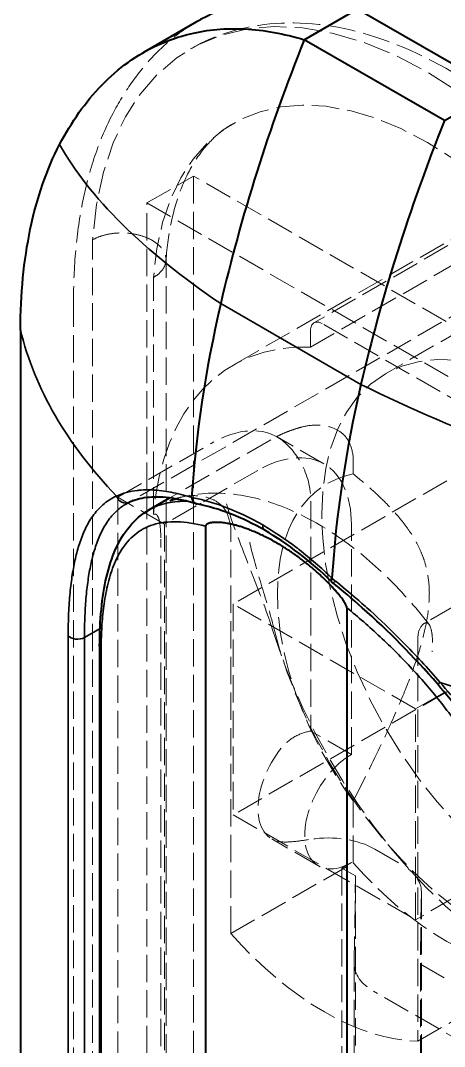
# Model space of a CAD drawing. Header units: millimetres. Extents: x 0 to 2378, y 0 to 1682.
# Drawn here: x 2203.35 to 2208.48, y 1419.48 to 1431.89 of the extents above; entities that cross this region are included whole.
import ezdxf

# ---------------------------------------------------------------- set-up
doc = ezdxf.new("R2010")
doc.units = ezdxf.units.MM
doc.header["$LTSCALE"] = 2
doc.linetypes.add('DASHED', pattern=[0.2067, 0.1654, -0.0413])
for name, color, linetype, lineweight, true_color in [('가려진 것(ISO)', 2, 'DASHED', 18, 0xffff00), ('가시적인 것(ISO)', 3, 'Continuous', 40, 0x00ff00), ('가시적인 좁은 것(ISO)', 3, 'Continuous', 35, 0x00ff00)]:
    doc.layers.add(name, color=color, linetype=linetype, lineweight=lineweight, true_color=true_color)

msp = doc.modelspace()

# ---------------------------------------------------------------- linework, layer by layer
at = {"layer": '가려진 것(ISO)'}
for p, q in [((2210.7658, 1430.4521), (2206.905, 1428.2288)), ((2204.8835, 1429.6783), (2205.4491, 1430.004)), ((2205.4491, 1430.004), (2205.4491, 1398.6102)), ((2212.2374, 1426.0949), (2205.4491, 1430.004)), ((2206.8634, 1427.936), (2210.1585, 1429.8335)), ((2204.8835, 1426.2082), (2204.8835, 1429.6783)), ((2204.8835, 1429.6783), (2211.6717, 1425.7692)), ((2209.2226, 1429.6145), (2205.9275, 1427.717)), ((2204.2273, 1400.1322), (2204.2273, 1429.2327)), ((2205.115, 1399.9075), (2205.115, 1428.9941)), ((2209.5699, 1428.8806), (2204.6304, 1426.0361)), ((2204.9627, 1425.9109), (2204.9627, 1428.7775)), ((2203.9961, 1428.5099), (2203.9961, 1399.9436)), ((2209.0986, 1428.3784), (2207.7692, 1427.6129)), ((2206.8634, 1428.137), (2206.8634, 1427.936)), ((2209.5504, 1426.7531), (2207.0048, 1428.219)), ((2204.5299, 1426.1186), (2205.6613, 1426.7701)), ((2206.3833, 1426.8148), (2205.1599, 1426.1103)), ((2207.0254, 1426.5228), (2206.4597, 1426.8486)), ((2207.3812, 1426.4002), (2207.3812, 1426.5688)), ((2206.227, 1426.4444), (2205.0956, 1425.7929)), ((2208.5126, 1426.3171), (2205.9278, 1424.8287)), ((2204.8835, 1398.2844), (2204.8835, 1426.2082)), ((2205.0956, 1425.7929), (2204.5299, 1426.1186)), ((2204.5299, 1426.1186), (2204.5299, 1403.2273)), ((2206.8684, 1426.0699), (2206.8684, 1423.2903)), ((2205.0956, 1425.7929), (2205.0956, 1402.9015)), ((2207.3583, 1423.0081), (2207.3583, 1425.7878)), ((2205.8995, 1420.8421), (2205.8995, 1425.7155)), ((2205.0518, 1400.0947), (2205.0518, 1425.6136)), ((2209.7218, 1425.4464), (2208.2401, 1424.5932)), ((2210.7188, 1425.0467), (2208.3867, 1423.7037)), ((2208.134, 1423.5582), (2205.9278, 1424.8287)), ((2205.9278, 1424.8287), (2205.9278, 1422.2779)), ((2208.1623, 1424.4125), (2208.1623, 1419.5391)), ((2208.5126, 1423.7664), (2205.9278, 1422.2779)), ((2208.3867, 1423.7037), (2208.134, 1423.5582)), ((2208.134, 1421.0075), (2208.134, 1423.5582)), ((2207.3583, 1423.0081), (2206.8684, 1423.2903)), ((2207.3812, 1421.6954), (2207.3812, 1422.4454)), ((2205.9278, 1422.2779), (2208.134, 1421.0075)), ((2206.9591, 1421.6608), (2206.3934, 1421.9866)), ((2207.6412, 1421.863), (2207.97, 1421.6736)), ((2205.8995, 1420.8421), (2207.3812, 1421.6954)), ((2207.3583, 1421.7001), (2207.2442, 1421.6344)), ((2209.3538, 1421.7099), (2208.134, 1421.0075)), ((2207.2442, 1421.6344), (2207.2442, 1409.5347)), ((2207.4069, 1421.5407), (2207.2442, 1421.6344)), ((2207.3927, 1420.4739), (2207.4069, 1421.5407)), ((2207.4069, 1421.5407), (2207.4069, 1409.441)), ((2208.2043, 1421.3443), (2208.1927, 1420.4703)), ((2208.2043, 1421.3478), (2208.2043, 1409.2481)), ((2207.3927, 1420.4703), (2207.3927, 1408.3706)), ((2208.1927, 1420.4703), (2212.7182, 1417.8643)), ((2208.1927, 1420.4703), (2208.1927, 1408.3706)), ((2208.1623, 1419.5391), (2209.644, 1420.3923)), ((2212.1525, 1417.5385), (2207.627, 1420.1446))]:
    msp.add_line(p, q, dxfattribs=at)
for centre, major_axis, ratio, start_param, end_param in [((2208.2776, 1426.5665), (-2.8657, 4.9764), 0.5780931, 4.0000824, 6.9993593), ((2208.2776, 1426.5665), (-2.3467, 4.0751), 0.5780931, 4.007562, 6.9918797), ((2207.0048, 1428.0555), (-0.0998, 0.1733), 0.5780931, 5.4997209, 7.0705172), ((2208.2776, 1423.636), (-2.3501, 4.081), 0.5780931, 5.9383399, 6.9753227), ((2205.6613, 1425.4621), (0.7985, 1.3865), 0.5780931, 6.2185877, 7.0666498), ((2206.227, 1425.1363), (0.7985, 1.3865), 0.5780931, 5.4958534, 7.0666498), ((2207.0984, 1426.7317), (0.1996, -0.3466), 0.5780931, 0.7873319, 1.3777872), ((2208.5126, 1423.7713), (-1.4472, 2.5131), 0.5780931, 6.0841509, 8.0568834), ((2204.6214, 1426.1666), (0.0507, -0.1088), 0.9169857, 6.2831142, 6.2832052), ((2205.6167, 1425.8784), (-0.1996, 0.3466), 0.5780931, 3.9289245, 4.5193799), ((2209.0271, 1424.0676), (1.9462, -3.3797), 0.5780931, 4.2505655, 6.7488762), ((2208.4451, 1424.2496), (-0.1996, 0.3466), 0.5780931, 0.1968765, 0.7873319), ((2209.4514, 1424.3119), (2.3501, -4.081), 0.5780931, 4.344059, 6.6553827), ((2206.7927, 1422.6799), (-0.3992, -0.6933), 0.5780931, 4.4486559, 6.543051), ((2207.3583, 1422.3541), (-0.3992, -0.6933), 0.5780931, 3.9250571, 7.0666498), ((2207.0755, 1421.5372), (0.8, 0), 0.5758617, 0.7853988, 1.8325957), ((2208.5126, 1423.7713), (1.8464, -3.2064), 0.5780931, 5.0525321, 5.9469096), ((2207.4043, 1421.3478), (0.8, 0), 0.5758617, 6.2755519, 7.0685828), ((2207.0309, 1422.9181), (1.8464, -3.2064), 0.5780931, 5.0525321, 5.9469096), ((2208.1927, 1420.4703), (-0.8, 0), 0.5758617, 6.2755519, 7.0685835)]:
    msp.add_ellipse(centre, major_axis=major_axis, ratio=ratio, start_param=start_param, end_param=end_param, dxfattribs=at)
msp.add_ellipse((2209.6157, 1424.4065), major_axis=(1.8464, -3.2064), ratio=0.5780931, dxfattribs=at)
for points, knots in [([(2205.4835, 1431.8687), (2205.4101, 1431.8264), (2205.2264, 1431.7057), (2204.9577, 1431.467), (2204.6907, 1431.1395), (2204.5389, 1430.8883), (2204.4695, 1430.7554)], [0.55802711, 0.55802711, 0.55802711, 0.55802711, 0.63467196, 0.75644865, 0.87809749, 1, 1, 1, 1]), ([(2205.4119, 1431.5429), (2205.7212, 1431.7211), (2206.0724, 1431.8237), (2206.8323, 1431.8777), (2207.2429, 1431.8182), (2208.1059, 1431.5385), (2208.5593, 1431.3016), (2209.4441, 1430.6753), (2209.8747, 1430.2823), (2210.6639, 1429.3881), (2211.0228, 1428.8877), (2211.6369, 1427.8284), (2211.8925, 1427.27), (2212.2765, 1426.145), (2212.4046, 1425.5786), (2212.4681, 1424.9509), (2212.4749, 1424.8676), (2212.4799, 1424.7848)], [3.9289245, 3.9289245, 3.9289245, 3.9289245, 4.2022228, 4.2022228, 4.4979342, 4.4979342, 4.8260424, 4.8260424, 5.1614719, 5.1614719, 5.4946202, 5.4946202, 5.8265349, 5.8265349, 6.1596054, 6.1596054, 6.2109834, 6.2109834, 6.2109834, 6.2109834]), ([(2204.4695, 1430.7554), (2204.3918, 1430.6067), (2204.2546, 1430.2863), (2204.1063, 1429.7476), (2204.0162, 1429.1546), (2203.9961, 1428.7292), (2203.9961, 1428.5099)], [0, 0, 0, 0, 0.246459, 0.4954043, 0.7466081, 1, 1, 1, 1]), ([(2205.1145, 1428.9811), (2205.1264, 1429.1518), (2205.1491, 1429.3125), (2205.2138, 1429.6103), (2205.2557, 1429.7473), (2205.3556, 1429.9952), (2205.4134, 1430.106), (2205.5416, 1430.3014), (2205.6119, 1430.3859), (2205.7631, 1430.531), (2205.8439, 1430.5916), (2205.9309, 1430.6417)], [3.21910618, 3.21910618, 3.21910618, 3.21910618, 3.36106985, 3.36106985, 3.50303352, 3.50303352, 3.64499719, 3.64499719, 3.78696086, 3.78696086, 3.92892453, 3.92892453, 3.92892453, 3.92892453]), ([(2204.9627, 1429.2172), (2204.9308, 1429.237), (2204.8947, 1429.2543), (2204.8556, 1429.2687), (2204.8164, 1429.2831), (2204.7742, 1429.2945), (2204.7303, 1429.3024), (2204.6865, 1429.3104), (2204.641, 1429.315), (2204.5954, 1429.316), (2204.5499, 1429.3169), (2204.5044, 1429.3143), (2204.4604, 1429.3082), (2204.4164, 1429.3021), (2204.374, 1429.2925), (2204.3347, 1429.2797), (2204.2954, 1429.267), (2204.2592, 1429.2511), (2204.2273, 1429.2327)], [0, 0, 0, 0, 0.1666667, 0.1666667, 0.1666667, 0.3333333, 0.3333333, 0.3333333, 0.5, 0.5, 0.5, 0.6666667, 0.6666667, 0.6666667, 0.8333333, 0.8333333, 0.8333333, 1, 1, 1, 1]), ([(2204.9627, 1428.7775), (2204.9946, 1428.7959), (2205.0224, 1428.8169), (2205.0451, 1428.8398), (2205.0678, 1428.8628), (2205.0853, 1428.8877), (2205.0971, 1428.9137), (2205.1089, 1428.9397), (2205.115, 1428.9668), (2205.115, 1428.994), (2205.115, 1429.0212), (2205.109, 1429.0486), (2205.0972, 1429.0751), (2205.0854, 1429.1017), (2205.0678, 1429.1274), (2205.0451, 1429.1513), (2205.0223, 1429.1753), (2204.9946, 1429.1975), (2204.9627, 1429.2172)], [0, 0, 0, 0, 0.1666667, 0.1666667, 0.1666667, 0.3333333, 0.3333333, 0.3333333, 0.5, 0.5, 0.5, 0.6666667, 0.6666667, 0.6666667, 0.8333333, 0.8333333, 0.8333333, 1, 1, 1, 1]), ([(2206.7609, 1426.9689), (2206.7344, 1426.962), (2206.7081, 1426.9544), (2206.6561, 1426.9379), (2206.6303, 1426.929), (2206.5792, 1426.9097), (2206.554, 1426.8995), (2206.5041, 1426.8775), (2206.4795, 1426.8659), (2206.4309, 1426.8413), (2206.4069, 1426.8284), (2206.3833, 1426.8148)], [2.19718119, 2.19718119, 2.19718119, 2.19718119, 2.2285971, 2.2285971, 2.26001302, 2.26001302, 2.29142894, 2.29142894, 2.32284486, 2.32284486, 2.35426078, 2.35426078, 2.35426078, 2.35426078]), ([(2207.3333, 1426.7784), (2207.332, 1426.7815), (2207.3306, 1426.7845), (2207.313, 1426.8214), (2207.2903, 1426.8515), (2207.2302, 1426.908), (2207.1917, 1426.9319), (2207.0956, 1426.9734), (2207.0359, 1426.9862), (2206.9209, 1426.994), (2206.865, 1426.9901), (2206.7541, 1426.9695), (2206.6987, 1426.9521), (2206.6457, 1426.9283), (2206.6449, 1426.928), (2206.6441, 1426.9276)], [-0.19610765, -0.19610765, -0.19610765, -0.19610765, -0.19355647, -0.19355647, -0.16478853, -0.16478853, -0.13089559, -0.13089559, -0.08571649, -0.08571649, -0.04378836, -0.04378836, 0, 0, 0.00064711, 0.00064711, 0.00064711, 0.00064711]), ([(2206.5098, 1426.8159), (2206.5938, 1426.7539), (2206.6835, 1426.6525), (2206.8243, 1426.392), (2206.8684, 1426.2294), (2206.8684, 1426.0699)], [0.33262756, 0.33262756, 0.33262756, 0.33262756, 0.46636399, 0.46636399, 0.61266995, 0.61266995, 0.61266995, 0.61266995]), ([(2205.8516, 1425.9252), (2205.8503, 1425.9282), (2205.8489, 1425.9312), (2205.8313, 1425.9681), (2205.8086, 1425.9983), (2205.7485, 1426.0548), (2205.71, 1426.0787), (2205.6139, 1426.1202), (2205.5542, 1426.133), (2205.4392, 1426.1407), (2205.3833, 1426.1369), (2205.2947, 1426.1204), (2205.2609, 1426.1115), (2205.2278, 1426.1003)], [-0.19610765, -0.19610765, -0.19610765, -0.19610765, -0.19355647, -0.19355647, -0.16478853, -0.16478853, -0.13089559, -0.13089559, -0.08571649, -0.08571649, -0.04378836, -0.04378836, -0.01724188, -0.01724188, -0.01724188, -0.01724188]), ([(2208.297, 1424.581), (2208.1292, 1424.7983), (2207.9484, 1425.0005), (2207.5686, 1425.3646), (2207.3697, 1425.5265), (2206.961, 1425.8013), (2206.7513, 1425.9142), (2206.3276, 1426.0825), (2206.1136, 1426.1379), (2205.6892, 1426.1807), (2205.4786, 1426.1677), (2205.2792, 1426.1157)], [1.0144187, 1.0144187, 1.0144187, 1.0144187, 1.2509712, 1.2509712, 1.4875237, 1.4875237, 1.7240762, 1.7240762, 1.9606287, 1.9606287, 2.1971812, 2.1971812, 2.1971812, 2.1971812]), ([(2205.489, 1426.0378), (2205.4893, 1426.0378), (2205.4896, 1426.0377), (2205.4899, 1426.0377), (2205.5059, 1426.0347), (2205.5236, 1426.0378), (2205.5401, 1426.0468)], [0.66042788, 0.66042788, 0.66042788, 0.66042788, 0.66666667, 0.66666667, 0.66666667, 1, 1, 1, 1]), ([(2206.4042, 1424.5139), (2206.3139, 1424.8027), (2206.1983, 1425.0842), (2205.9922, 1425.6102), (2205.9012, 1425.8542), (2205.8385, 1426.0667)], [-0.47492577, -0.47492577, -0.47492577, -0.47492577, -0.23746289, -0.23746289, 0, 0, 0, 0]), ([(2204.9627, 1425.9109), (2204.9662, 1425.9129), (2204.9696, 1425.9143), (2204.9763, 1425.916), (2204.9794, 1425.9163), (2204.9884, 1425.9156), (2204.9935, 1425.9131), (2205.0037, 1425.9055), (2205.0094, 1425.898), (2205.0231, 1425.874), (2205.0304, 1425.8489), (2205.0474, 1425.7676), (2205.0518, 1425.6862), (2205.0518, 1425.6136)], [0, 0, 0, 0, 0.00370525, 0.00370525, 0.00741051, 0.00741051, 0.01482102, 0.01482102, 0.0255823, 0.0255823, 0.05102133, 0.05102133, 0.11757486, 0.11757486, 0.11757486, 0.11757486]), ([(2206.128, 1425.5742), (2206.1593, 1425.4325), (2206.2049, 1425.2713), (2206.3082, 1424.9287), (2206.366, 1424.7475), (2206.4108, 1424.5663)], [0, 0, 0, 0, 0.15025987, 0.15025987, 0.30051975, 0.30051975, 0.30051975, 0.30051975]), ([(2207.1766, 1425.1044), (2207.1614, 1425.0947), (2207.1475, 1425.0894), (2207.1371, 1425.0891), (2207.1312, 1425.0889), (2207.1265, 1425.0902), (2207.1229, 1425.093)], [0, 0, 0, 0, 0.33333333, 0.33333333, 0.33333333, 0.5234939, 0.5234939, 0.5234939, 0.5234939]), ([(2208.2102, 1424.567), (2208.2115, 1424.5685), (2208.2128, 1424.57), (2208.2289, 1424.5874), (2208.2427, 1424.5965), (2208.2702, 1424.6026), (2208.2831, 1424.597), (2208.3082, 1424.5686), (2208.3189, 1424.5409), (2208.3331, 1424.4743), (2208.3371, 1424.436), (2208.3398, 1424.3499), (2208.3383, 1424.3014), (2208.3338, 1424.2497), (2208.3338, 1424.2489), (2208.3337, 1424.2482)], [0.20963423, 0.20963423, 0.20963423, 0.20963423, 0.21275224, 0.21275224, 0.24791191, 0.24791191, 0.28933525, 0.28933525, 0.34455235, 0.34455235, 0.39579616, 0.39579616, 0.44931352, 0.44931352, 0.45010441, 0.45010441, 0.45010441, 0.45010441]), ([(2206.8684, 1423.2903), (2206.8632, 1423.2894), (2206.858, 1423.2886), (2206.7886, 1423.2761), (2206.7219, 1423.2528), (2206.6031, 1423.182), (2206.5509, 1423.1344), (2206.5098, 1423.0834)], [-0.82888396, -0.82888396, -0.82888396, -0.82888396, -0.82489887, -0.82489887, -0.77462472, -0.77462472, -0.72435056, -0.72435056, -0.72435056, -0.72435056]), ([(2206.5098, 1421.9506), (2206.5509, 1421.9468), (2206.6031, 1421.9483), (2206.7219, 1421.96), (2206.7886, 1421.9699), (2206.858, 1421.9806), (2206.8632, 1421.9814), (2206.8684, 1421.9822)], [-0.30606206, -0.30606206, -0.30606206, -0.30606206, -0.2557879, -0.2557879, -0.20551375, -0.20551375, -0.20152866, -0.20152866, -0.20152866, -0.20152866])]:
    msp.add_open_spline(points, degree=3, knots=knots, dxfattribs=at)
msp.add_rational_spline([(2207.3812, 1422.4454), (2208.8076, 1425.2442), (2207.3812, 1426.4002)], [1.55453860991, 2.81760123047, 1.55453860991], degree=2, dxfattribs=at)
for points in [[(2205.4253, 1426.1166), (2205.4253, 1426.1166), (2205.4253, 1426.1166), (2205.4253, 1426.1166)], [(2204.9119, 1425.9675), (2204.912, 1425.9675), (2204.912, 1425.9675), (2204.912, 1425.9675)], [(2207.1223, 1425.1393), (2207.1223, 1425.1393), (2207.1223, 1425.1393), (2207.1223, 1425.1393)]]:
    msp.add_open_spline(points, degree=3, dxfattribs=at)
at = {"layer": '가시적인 것(ISO)'}
for p, q in [((2206.7872, 1431.6529), (2207.429, 1432.0224)), ((2209.1261, 1431.0452), (2207.429, 1432.0224)), ((2205.4835, 1431.8687), (2204.8417, 1431.4991)), ((2208.4843, 1430.6756), (2206.7872, 1431.6529)), ((2208.4843, 1430.6756), (2209.1261, 1431.0452)), ((2203.3542, 1428.1404), (2203.3542, 1399.574)), ((2204.8835, 1426.2082), (2204.8835, 1426.2082)), ((2205.1599, 1426.1103), (2204.9119, 1425.9675)), ((2205.5936, 1425.7675), (2205.5936, 1402.8115)), ((2207.3036, 1424.7827), (2207.3036, 1401.8267)), ((2204.312, 1424.3179), (2204.312, 1395.4258)), ((2208.3867, 1423.7037), (2208.3867, 1423.7037))]:
    msp.add_line(p, q, dxfattribs=at)
for centre, major_axis, start_param, end_param in [((2215.5644, 1430.6001), (-7.2296, -12.5544), 4.9541074, 5.1961528), ((2217.2615, 1429.6229), (-7.2296, -12.5544), 4.9541074, 5.1961528), ((2213.8354, 1430.2222), (-5.9525, -10.3366), 5.1961528, 5.4201522), ((2215.5325, 1429.2449), (-5.9525, -10.3366), 5.1961528, 5.4201521)]:
    msp.add_ellipse(centre, major_axis=major_axis, ratio=0.5780931, start_param=start_param, end_param=end_param, dxfattribs=at)
for points, knots in [([(2207.429, 1432.0224), (2207.2519, 1432.0766), (2206.9099, 1432.1505), (2206.4323, 1432.1657), (2206.0002, 1432.0959), (2205.692, 1431.9812), (2205.5271, 1431.8937), (2205.4835, 1431.8687)], [0, 0, 0, 0, 0.13452685, 0.26387613, 0.38935226, 0.51260479, 0.55802711, 0.55802711, 0.55802711, 0.55802711]), ([(2203.8277, 1430.3858), (2203.9701, 1430.6584), (2204.1399, 1430.9006), (2204.5356, 1431.3075), (2204.7609, 1431.4714), (2205.1386, 1431.6456), (2205.2709, 1431.6917), (2205.6167, 1431.7744), (2205.8369, 1431.7946), (2206.1836, 1431.7774), (2206.3015, 1431.7637), (2206.5416, 1431.7203), (2206.6637, 1431.6906), (2206.7872, 1431.6529)], [-1.4373876, -1.4373876, -1.4373876, -1.4373876, -1.077998, -1.077998, -0.718291, -0.718291, -0.538642, -0.538642, -0.2691978, -0.2691978, -0.1345178, -0.1345178, -0.000001, -0.000001, -0.000001, -0.000001]), ([(2203.3542, 1428.1404), (2203.3542, 1428.573), (2203.3937, 1428.9834), (2203.5121, 1429.55), (2203.5614, 1429.7307), (2203.6798, 1430.0731), (2203.7489, 1430.2349), (2203.8277, 1430.3858)], [-0.79418282, -0.79418282, -0.79418282, -0.79418282, -0.39706048, -0.39706048, -0.1985164, -0.1985164, -0.000001, -0.000001, -0.000001, -0.000001]), ([(2205.4825, 1426.0394), (2205.2476, 1426.1108), (2205.0407, 1426.1341), (2204.8004, 1426.1049), (2204.7314, 1426.0855), (2204.6721, 1426.0578)], [0, 0, 0, 0, 0.2987056, 0.2987056, 0.44441301, 0.44441301, 0.44441301, 0.44441301]), ([(2205.2278, 1426.1003), (2205.2064, 1426.0929), (2205.1853, 1426.0846), (2205.164, 1426.0751), (2205.1632, 1426.0747), (2205.1624, 1426.0744)], [-0.017241882, -0.017241882, -0.017241882, -0.017241882, 0, 0, 0.000647112, 0.000647112, 0.000647112, 0.000647112]), ([(2205.4253, 1426.1166), (2205.4285, 1426.0966), (2205.4365, 1426.077), (2205.4479, 1426.0632), (2205.4591, 1426.0496), (2205.4732, 1426.0409), (2205.489, 1426.0378)], [0.00007179, 0.00007179, 0.00007179, 0.00007179, 0.33333333, 0.33333333, 0.33333333, 0.66042788, 0.66042788, 0.66042788, 0.66042788]), ([(2204.312, 1424.3179), (2204.312, 1424.6297), (2204.3385, 1424.9128), (2204.4512, 1425.397), (2204.5402, 1425.6045), (2204.7401, 1425.8455), (2204.8211, 1425.9151), (2204.9119, 1425.9675)], [0, 0, 0, 0, 0.2826255, 0.2826255, 0.57096149, 0.57096149, 0.72160324, 0.72160324, 0.72160324, 0.72160324]), ([(2207.1229, 1425.093), (2207.1203, 1425.0951), (2207.1183, 1425.0981), (2207.1171, 1425.1019), (2207.1144, 1425.1108), (2207.1162, 1425.1247), (2207.1223, 1425.1393)], [0.5234939, 0.5234939, 0.5234939, 0.5234939, 0.66666667, 0.66666667, 0.66666667, 0.99987886, 0.99987886, 0.99987886, 0.99987886]), ([(2208.3991, 1423.8603), (2208.1167, 1424.186), (2207.8053, 1424.5021), (2207.3684, 1424.8913), (2207.2456, 1424.995), (2207.1229, 1425.093)], [0, 0, 0, 0, 0.32455494, 0.32455494, 0.44934378, 0.44934378, 0.44934378, 0.44934378]), ([(2209.6081, 1421.1975), (2209.6081, 1421.5058), (2209.5493, 1421.8321), (2209.3288, 1422.4747), (2209.1654, 1422.7986), (2208.8006, 1423.3668), (2208.6076, 1423.6199), (2208.3991, 1423.8603)], [0, 0, 0, 0, 0.28741428, 0.28741428, 0.57464831, 0.57464831, 0.8143084, 0.8143084, 0.8143084, 0.8143084])]:
    msp.add_open_spline(points, degree=3, knots=knots, dxfattribs=at)
for points in [[(2204.6721, 1426.0578), (2204.6578, 1426.0512), (2204.644, 1426.044), (2204.6304, 1426.0362)], [(2204.6304, 1426.0362), (2204.6304, 1426.0362), (2204.6304, 1426.0362), (2204.6304, 1426.0362)], [(2206.3095, 1425.7193), (2206.0344, 1425.8778), (2205.7536, 1425.9857), (2205.489, 1426.0378)], [(2204.9121, 1425.9675), (2204.9121, 1425.9675), (2204.9121, 1425.9675), (2204.912, 1425.9675)], [(2207.3036, 1424.7827), (2207.3036, 1424.7879), (2207.3006, 1424.7996), (2207.2922, 1424.8183), (2207.282, 1424.8366), (2207.2701, 1424.8557), (2207.2566, 1424.8756), (2207.2414, 1424.8966), (2207.2243, 1424.9189), (2207.2053, 1424.9427), (2207.1844, 1424.9678), (2207.1616, 1424.9941), (2207.137, 1425.0214), (2207.1102, 1425.0502), (2207.0811, 1425.0804), (2207.0497, 1425.1119), (2207.016, 1425.1446), (2206.9799, 1425.1784), (2206.9414, 1425.2133), (2206.9005, 1425.249), (2206.8571, 1425.2856), (2206.8112, 1425.3227), (2206.763, 1425.3603), (2206.7123, 1425.3981), (2206.6594, 1425.4359), (2206.6039, 1425.4737), (2206.5466, 1425.5109), (2206.4878, 1425.5471), (2206.4282, 1425.5818), (2206.3681, 1425.6146), (2206.3082, 1425.6453), (2206.249, 1425.6736), (2206.1909, 1425.6993), (2206.1345, 1425.7223), (2206.0803, 1425.7424), (2206.0287, 1425.7597), (2205.9802, 1425.7743), (2205.9352, 1425.7861), (2205.894, 1425.7955), (2205.8562, 1425.8028), (2205.8218, 1425.8082), (2205.7905, 1425.8119), (2205.7621, 1425.8142), (2205.7365, 1425.8152), (2205.713, 1425.8152), (2205.6915, 1425.8142), (2205.6723, 1425.8123), (2205.6553, 1425.8095), (2205.6402, 1425.806), (2205.6268, 1425.8017), (2205.6151, 1425.7963), (2205.605, 1425.7898), (2205.5967, 1425.7809), (2205.5936, 1425.7726), (2205.5936, 1425.7675)], [(2207.1218, 1425.094), (2206.8623, 1425.3466), (2206.5856, 1425.5603), (2206.3095, 1425.7193)]]:
    msp.add_open_spline(points, degree=3, dxfattribs=at)
at = {"layer": '가시적인 좁은 것(ISO)'}
for p, q in [((2207.4741, 1427.4834), (2205.777, 1428.4607)), ((2205.1624, 1426.0744), (2205.2119, 1426.1029)), ((2204.3163, 1424.531), (2204.1279, 1424.4224)), ((2203.931, 1398.286), (2203.931, 1424.4465)), ((2204.1279, 1398.2619), (2204.1279, 1424.4224)), ((2204.33, 1424.2701), (2204.33, 1395.378))]:
    msp.add_line(p, q, dxfattribs=at)
for centre, major_axis, ratio, start_param, end_param in [((2213.3571, 1429.4435), (-9.7772, 2.2646), 0.3795197, 0.3294544, 0.7760115), ((2213.2952, 1428.9338), (-10.036, 0), 0.5758617, 0.1377319, 0.5059214), ((2213.3571, 1429.4435), (-9.7772, 2.2646), 0.3795197, 1.0157242, 1.4622813), ((2204.6214, 1426.1666), (0.0507, -0.1088), 0.9169857, 4.5954233, 6.2831155), ((2206.7481, 1422.7552), (-1.8464, 3.2064), 0.5780931, 6.1110222, 6.1508194), ((2206.3694, 1425.8233), (-0.0599, -0.104), 0.5780289, 5.4048296, 6.283202), ((2204.043, 1424.4713), (-0.12, 0), 0.5758617, 0.3679759, 2.3561945), ((2204.512, 1424.3179), (-0.2, 0), 0.5758617, 6.2831835, 6.7106324), ((2208.4898, 1423.9389), (-0.0907, -0.0786), 0.0878617, 6.2831837, 7.0839777), ((2213.2952, 1428.9338), (-10.036, 0), 0.5758617, 1.0648749, 1.4330644)]:
    msp.add_ellipse(centre, major_axis=major_axis, ratio=ratio, start_param=start_param, end_param=end_param, dxfattribs=at)
for points, knots in [([(2203.931, 1424.4465), (2203.931, 1424.5405), (2203.933, 1424.6303), (2203.9368, 1424.716), (2203.9406, 1424.8017), (2203.9462, 1424.8833), (2203.9536, 1424.9614), (2203.9611, 1425.0394), (2203.9704, 1425.114), (2203.9812, 1425.1831), (2203.9919, 1425.2523), (2204.0041, 1425.316), (2204.0182, 1425.3776), (2204.0323, 1425.4391), (2204.0484, 1425.4985), (2204.0676, 1425.5573), (2204.0868, 1425.6162), (2204.1092, 1425.6744), (2204.1356, 1425.7303), (2204.162, 1425.7863), (2204.1924, 1425.84), (2204.228, 1425.8901), (2204.2635, 1425.9402), (2204.3042, 1425.9867), (2204.3517, 1426.0279), (2204.3992, 1426.069), (2204.4535, 1426.1049), (2204.5164, 1426.1331)], [0, 0, 0, 0, 0.1111111, 0.1111111, 0.1111111, 0.2222222, 0.2222222, 0.2222222, 0.3333333, 0.3333333, 0.3333333, 0.4444444, 0.4444444, 0.4444444, 0.5555556, 0.5555556, 0.5555556, 0.6666667, 0.6666667, 0.6666667, 0.7777778, 0.7777778, 0.7777778, 0.8888889, 0.8888889, 0.8888889, 1, 1, 1, 1]), ([(2204.5164, 1426.1331), (2204.5916, 1426.1679), (2204.6758, 1426.19), (2204.7668, 1426.2008), (2204.782, 1426.2026), (2204.7974, 1426.2041), (2204.813, 1426.2052), (2204.8909, 1426.211), (2204.9738, 1426.2087), (2205.0646, 1426.1973), (2205.1004, 1426.1928), (2205.1375, 1426.1869), (2205.1758, 1426.1795), (2205.2539, 1426.1645), (2205.3371, 1426.1435), (2205.4252, 1426.1166)], [0, 0, 0, 0, 0.33333333, 0.33333333, 0.33333333, 0.38903885, 0.38903885, 0.38903885, 0.66666667, 0.66666667, 0.66666667, 0.77640056, 0.77640056, 0.77640056, 0.99997268, 0.99997268, 0.99997268, 0.99997268]), ([(2204.1279, 1424.4224), (2204.1279, 1424.5135), (2204.1297, 1424.6008), (2204.1332, 1424.684), (2204.1368, 1424.7672), (2204.1421, 1424.8463), (2204.149, 1424.9221), (2204.1559, 1424.9979), (2204.1646, 1425.0702), (2204.1748, 1425.1373), (2204.1849, 1425.2044), (2204.1963, 1425.2663), (2204.2095, 1425.3261), (2204.2227, 1425.3859), (2204.2378, 1425.4436), (2204.2558, 1425.5007), (2204.2739, 1425.5579), (2204.2949, 1425.6145), (2204.3197, 1425.6689), (2204.3446, 1425.7233), (2204.3732, 1425.7755), (2204.4067, 1425.8243), (2204.4401, 1425.873), (2204.4785, 1425.9183), (2204.5234, 1425.9585), (2204.5555, 1425.9873), (2204.591, 1426.0135), (2204.6304, 1426.0362)], [0, 0, 0, 0, 0.11111111, 0.11111111, 0.11111111, 0.22222222, 0.22222222, 0.22222222, 0.33333333, 0.33333333, 0.33333333, 0.44444444, 0.44444444, 0.44444444, 0.55555556, 0.55555556, 0.55555556, 0.66666667, 0.66666667, 0.66666667, 0.77777778, 0.77777778, 0.77777778, 0.88888889, 0.88888889, 0.88888889, 0.96846114, 0.96846114, 0.96846114, 0.96846114]), ([(2205.3715, 1426.0701), (2205.2884, 1426.0728), (2205.2101, 1426.0668), (2205.1376, 1426.0519), (2205.0544, 1426.0348), (2204.979, 1426.0059), (2204.9121, 1425.9675)], [0.594629778, 0.594629778, 0.594629778, 0.594629778, 0.631578947, 0.631578947, 0.631578947, 0.673996241, 0.673996241, 0.673996241, 0.673996241]), ([(2205.4252, 1426.1166), (2205.5276, 1426.0969), (2205.635, 1426.0681), (2205.748, 1426.0293), (2205.7749, 1426.02), (2205.8021, 1426.0102), (2205.8297, 1425.9998), (2205.9729, 1425.9456), (2206.125, 1425.8756), (2206.2849, 1425.7835)], [0, 0, 0, 0, 0.4038634, 0.4038634, 0.4038634, 0.5, 0.5, 0.5, 1, 1, 1, 1]), ([(2205.5936, 1425.7675), (2205.4692, 1425.8009), (2205.3555, 1425.8193), (2205.2499, 1425.8224), (2205.1442, 1425.8255), (2205.0466, 1425.8135), (2204.9606, 1425.7866), (2204.8745, 1425.7596), (2204.7999, 1425.7178), (2204.7364, 1425.6654), (2204.6729, 1425.6131), (2204.6205, 1425.5502), (2204.5768, 1425.4814), (2204.533, 1425.4126), (2204.498, 1425.3379), (2204.4692, 1425.2599), (2204.4404, 1425.1819), (2204.4177, 1425.1007), (2204.3996, 1425.0183), (2204.3816, 1424.9359), (2204.368, 1424.8522), (2204.3578, 1424.7686), (2204.3476, 1424.685), (2204.3407, 1424.6015), (2204.3363, 1424.5182), (2204.3319, 1424.4349), (2204.33, 1424.352), (2204.33, 1424.2701)], [0, 0, 0, 0, 0.1111111, 0.1111111, 0.1111111, 0.2222222, 0.2222222, 0.2222222, 0.3333333, 0.3333333, 0.3333333, 0.4444444, 0.4444444, 0.4444444, 0.5555556, 0.5555556, 0.5555556, 0.6666667, 0.6666667, 0.6666667, 0.7777778, 0.7777778, 0.7777778, 0.8888889, 0.8888889, 0.8888889, 1, 1, 1, 1]), ([(2206.2849, 1425.7835), (2206.4195, 1425.706), (2206.5563, 1425.6146), (2206.696, 1425.5082), (2206.7075, 1425.4995), (2206.719, 1425.4906), (2206.7305, 1425.4817), (2206.8591, 1425.3817), (2206.99, 1425.2688), (2207.1223, 1425.1393)], [0.00000001, 0.00000001, 0.00000001, 0.00000001, 0.5, 0.5, 0.5, 0.54110047, 0.54110047, 0.54110047, 0.9999982, 0.9999982, 0.9999982, 0.9999982]), ([(2207.1223, 1425.1393), (2207.2098, 1425.0695), (2207.2984, 1424.9965), (2207.3881, 1424.9198), (2207.4399, 1424.8755), (2207.492, 1424.8298), (2207.5444, 1424.7829), (2207.6612, 1424.6782), (2207.7793, 1424.5666), (2207.8994, 1424.4473), (2207.9264, 1424.4205), (2207.9534, 1424.3934), (2207.9806, 1424.3658), (2208.1287, 1424.2154), (2208.2801, 1424.053), (2208.4316, 1423.8785)], [0, 0, 0, 0, 0.21119499, 0.21119499, 0.21119499, 0.33333333, 0.33333333, 0.33333333, 0.60556696, 0.60556696, 0.60556696, 0.66666667, 0.66666667, 0.66666667, 0.99999999, 0.99999999, 0.99999999, 0.99999999]), ([(2207.3036, 1424.7827), (2207.44, 1424.6699), (2207.5747, 1424.5532), (2207.7071, 1424.4296), (2207.8394, 1424.306), (2207.9694, 1424.1755), (2208.0943, 1424.0404), (2208.2193, 1423.9054), (2208.3392, 1423.7656), (2208.4519, 1423.6222), (2208.5645, 1423.4787), (2208.6698, 1423.3314), (2208.7659, 1423.1818), (2208.8619, 1423.0322), (2208.9486, 1422.8802), (2209.0248, 1422.7273), (2209.1009, 1422.5743), (2209.1664, 1422.4204), (2209.2192, 1422.2667), (2209.272, 1422.1129), (2209.312, 1421.9593), (2209.3385, 1421.8085), (2209.365, 1421.6576), (2209.378, 1421.5095), (2209.3794, 1421.3625)], [0, 0, 0, 0, 0.125, 0.125, 0.125, 0.25, 0.25, 0.25, 0.375, 0.375, 0.375, 0.5, 0.5, 0.5, 0.625, 0.625, 0.625, 0.75, 0.75, 0.75, 0.875, 0.875, 0.875, 1, 1, 1, 1]), ([(2208.4316, 1423.8785), (2208.5992, 1423.6869), (2208.7482, 1423.4981), (2208.8804, 1423.3111), (2209.0126, 1423.1241), (2209.128, 1422.9389), (2209.2256, 1422.7596), (2209.3232, 1422.5803), (2209.403, 1422.4069), (2209.4691, 1422.2332), (2209.5352, 1422.0596), (2209.5877, 1421.8858), (2209.6251, 1421.7031), (2209.6626, 1421.5205), (2209.685, 1421.3291), (2209.685, 1421.133)], [0, 0, 0, 0, 0.2, 0.2, 0.2, 0.4, 0.4, 0.4, 0.6, 0.6, 0.6, 0.8, 0.8, 0.8, 1, 1, 1, 1])]:
    msp.add_open_spline(points, degree=3, knots=knots, dxfattribs=at)
for points in [[(2205.4461, 1426.0654), (2205.4461, 1426.0654), (2205.4461, 1426.0654), (2205.4461, 1426.0654)], [(2206.1028, 1425.8809), (2206.1028, 1425.8809), (2206.1028, 1425.8809), (2206.1027, 1425.8809)]]:
    msp.add_open_spline(points, degree=3, dxfattribs=at)

doc.saveas('drawing.dxf')
